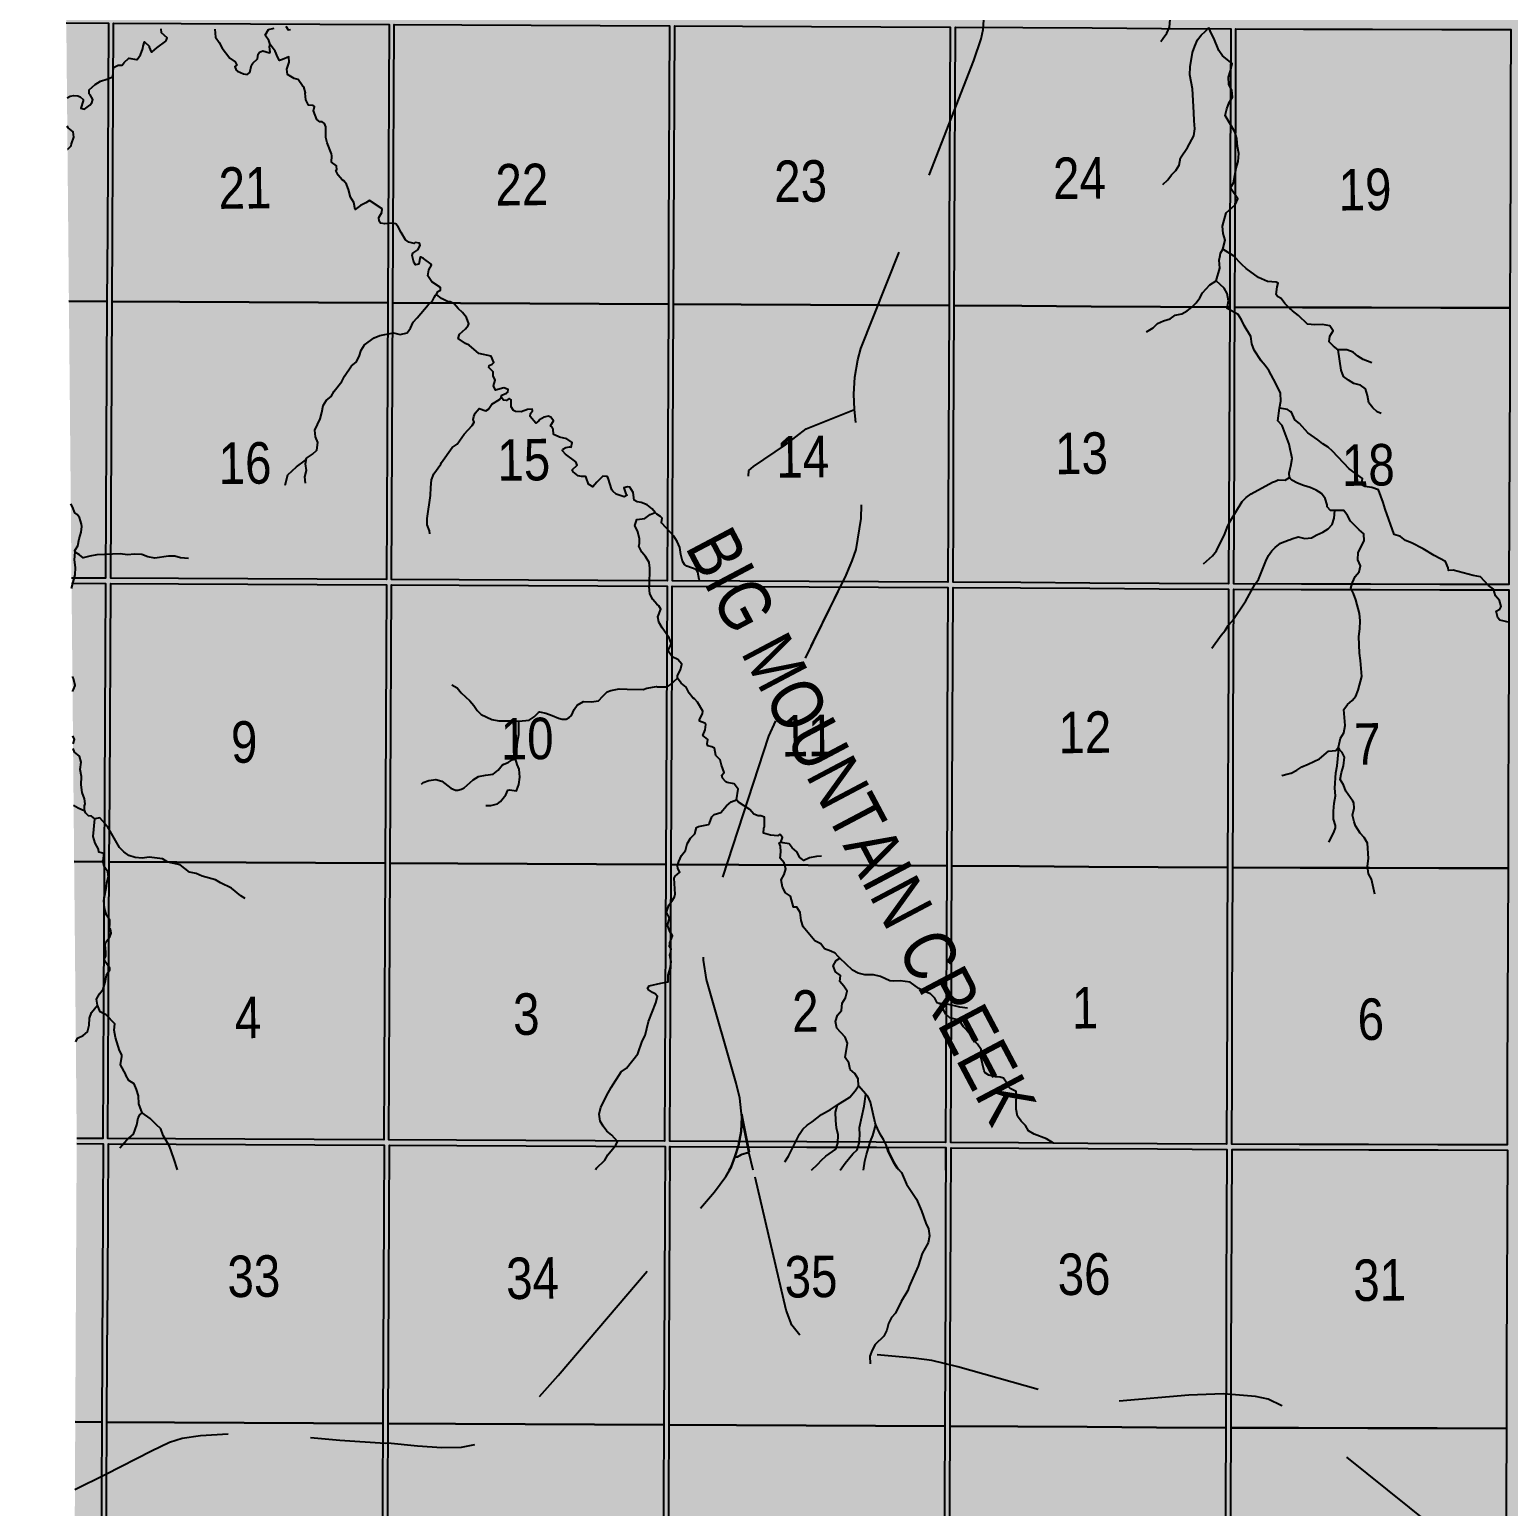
# Model space of a CAD drawing. Extents: x 405326 to 424052, y 6044755 to 6062236.
# Drawn here: x 416064.5 to 416348.8, y 6050407.2 to 6050691.1 of the extents above; entities that cross this region are included whole.
import ezdxf
from ezdxf.enums import TextEntityAlignment as Align

# ---------------------------------------------------------------- set-up
doc = ezdxf.new("R2010")
doc.units = 0
doc.header["$LTSCALE"] = 5
doc.linetypes.add('DASHED2', pattern=[9.525, 6.35, -3.175])
for name, color, linetype in [('Quarters', 8, 'Continuous'), ('RoadSeg', 57, 'DASHED2'), ('T-WATER', 160, 'Continuous'), ('T-WATER-T', 170, 'Continuous')]:
    doc.layers.add(name, color=color, linetype=linetype)
doc.layers.add('ROUTE-MAP-BACKGROUND-H', color=7, linetype='Continuous', true_color=0xf0ebff)
doc.styles.add('120', font='ARIALN.TTF', dxfattribs={"height": 13})
doc.styles.add('TXT', font='ARIALN.TTF', dxfattribs={"height": 0.2})

msp = doc.modelspace()

# ---------------------------------------------------------------- hatches: boundary and pattern name
at = {"layer": 'ROUTE-MAP-BACKGROUND-H'}
h = msp.add_hatch(color=256, dxfattribs=at)
h.dxf.hatch_style = 1
h.paths.add_polyline_path([(417500.313, 6050470.993), (417499.828, 6050583.719), (417489.556, 6051448.866), (416064.545, 6051448.577), (416073.609, 6050477.938), (416071.924, 6050150.968), (416104.424, 6050150.804), (416615.018, 6050150.686), (416614.752, 6050098.449), (417501.84, 6050099.469), (417600.187, 6050099.469), (417600.187, 6050157.259), (417501.84, 6050157.777)])

# ---------------------------------------------------------------- linework, layer by layer
at = {"layer": 'Quarters', "flags": 128}
for points in [[(416071.607, 6050692.374), (416079.702, 6050692.336), (416079.633, 6050678.957), (416079.565, 6050665.579), (416079.496, 6050652.201), (416079.427, 6050638.823), (416072.107, 6050638.857)], [(416072.107, 6050638.857), (416079.427, 6050638.823), (416079.358, 6050625.444), (416079.289, 6050612.066), (416079.22, 6050598.688), (416079.153, 6050585.644), (416072.603, 6050585.675)], [(416072.613, 6050584.671), (416079.148, 6050584.64), (416079.079, 6050571.262), (416079.011, 6050557.884), (416078.942, 6050544.506), (416078.873, 6050531.127), (416073.113, 6050531.154)], [(416073.113, 6050531.154), (416078.873, 6050531.127), (416078.804, 6050517.749), (416078.735, 6050504.371), (416078.667, 6050490.992), (416078.599, 6050477.949), (416073.609, 6050477.972)], [(416073.604, 6050476.969), (416078.694, 6050476.945), (416078.626, 6050463.57), (416078.557, 6050450.195), (416078.489, 6050436.82), (416078.421, 6050423.445), (416073.329, 6050423.469)], [(416187.6, 6050471.882), (416187.62, 6050476.432), (416200.62, 6050476.371), (416213.954, 6050476.308), (416227.289, 6050476.245), (416240.623, 6050476.183), (416240.605, 6050471.846)], [(416073.329, 6050423.469), (416078.421, 6050423.445), (416078.353, 6050410.07), (416078.285, 6050396.695), (416078.217, 6050383.32), (416078.15, 6050370.28), (416073.055, 6050370.304)]]:
    msp.add_lwpolyline(points, dxfattribs=at)
for points in [[(416133.383, 6050638.567), (416120.061, 6050638.63), (416106.739, 6050638.693), (416093.418, 6050638.756), (416080.43, 6050638.818), (416080.499, 6050652.196), (416080.568, 6050665.574), (416080.637, 6050678.953), (416080.706, 6050692.331), (416093.688, 6050692.269), (416107.005, 6050692.206), (416120.322, 6050692.143), (416133.638, 6050692.08), (416133.574, 6050678.702), (416133.511, 6050665.324), (416133.447, 6050651.946)], [(416187.334, 6050638.313), (416174.013, 6050638.376), (416160.693, 6050638.438), (416147.372, 6050638.501), (416134.386, 6050638.563), (416134.45, 6050651.941), (416134.514, 6050665.319), (416134.578, 6050678.697), (416134.642, 6050692.076), (416147.623, 6050692.014), (416160.939, 6050691.951), (416174.255, 6050691.888), (416187.571, 6050691.825), (416187.512, 6050678.447), (416187.452, 6050665.069), (416187.393, 6050651.691)], [(416241.285, 6050638.058), (416227.964, 6050638.121), (416214.644, 6050638.184), (416201.323, 6050638.247), (416188.337, 6050638.308), (416188.396, 6050651.686), (416188.456, 6050665.064), (416188.515, 6050678.442), (416188.574, 6050691.821), (416201.556, 6050691.759), (416214.872, 6050691.696), (416228.188, 6050691.633), (416241.504, 6050691.57), (416241.449, 6050678.192), (416241.394, 6050664.814), (416241.339, 6050651.436)], [(416295.234, 6050637.715), (416281.914, 6050637.799), (416268.594, 6050637.884), (416255.274, 6050637.969), (416242.288, 6050638.052), (416242.343, 6050651.43), (416242.398, 6050664.808), (416242.452, 6050678.186), (416242.507, 6050691.564), (416255.488, 6050691.481), (416268.803, 6050691.397), (416282.119, 6050691.312), (416295.434, 6050691.227), (416295.384, 6050677.849), (416295.334, 6050664.471), (416295.284, 6050651.093)], [(416349.106, 6050637.583), (416335.806, 6050637.615), (416322.505, 6050637.648), (416309.204, 6050637.68), (416296.237, 6050637.712), (416296.287, 6050651.09), (416296.337, 6050664.468), (416296.388, 6050677.846), (416296.438, 6050691.224), (416309.399, 6050691.193), (416322.695, 6050691.16), (416335.991, 6050691.127), (416349.287, 6050691.094), (416349.242, 6050677.717), (416349.197, 6050664.339), (416349.152, 6050650.961)], [(416133.383, 6050638.567), (416133.319, 6050625.189), (416133.255, 6050611.811), (416133.191, 6050598.433), (416133.129, 6050585.389), (416119.802, 6050585.452), (416106.476, 6050585.515), (416093.149, 6050585.578), (416080.157, 6050585.639), (416080.224, 6050598.683), (416080.293, 6050612.061), (416080.362, 6050625.44), (416080.43, 6050638.818), (416093.418, 6050638.756), (416106.739, 6050638.693), (416120.061, 6050638.63)], [(416187.334, 6050638.313), (416187.274, 6050624.934), (416187.215, 6050611.556), (416187.156, 6050598.178), (416187.098, 6050585.134), (416173.773, 6050585.197), (416160.448, 6050585.26), (416147.123, 6050585.323), (416134.132, 6050585.384), (416134.194, 6050598.428), (416134.258, 6050611.806), (416134.322, 6050625.184), (416134.386, 6050638.563), (416147.372, 6050638.501), (416160.693, 6050638.438), (416174.013, 6050638.376)], [(416241.285, 6050638.058), (416241.23, 6050624.68), (416241.175, 6050611.302), (416241.121, 6050597.924), (416241.067, 6050584.88), (416227.742, 6050584.943), (416214.417, 6050585.006), (416201.092, 6050585.068), (416188.102, 6050585.13), (416188.159, 6050598.173), (416188.219, 6050611.552), (416188.278, 6050624.93), (416188.337, 6050638.308), (416201.323, 6050638.247), (416214.644, 6050638.184), (416227.964, 6050638.121)], [(416295.234, 6050637.715), (416295.184, 6050624.336), (416295.134, 6050610.958), (416295.084, 6050597.58), (416295.035, 6050584.537), (416281.71, 6050584.621), (416268.386, 6050584.706), (416255.061, 6050584.791), (416242.071, 6050584.874), (416242.124, 6050597.917), (416242.179, 6050611.295), (416242.234, 6050624.673), (416242.288, 6050638.052), (416255.274, 6050637.969), (416268.594, 6050637.884), (416281.914, 6050637.799)], [(416349.106, 6050637.583), (416349.061, 6050624.205), (416349.016, 6050610.827), (416348.971, 6050597.449), (416348.927, 6050584.406), (416335.622, 6050584.438), (416322.315, 6050584.471), (416309.01, 6050584.503), (416296.038, 6050584.534), (416296.087, 6050597.578), (416296.137, 6050610.956), (416296.187, 6050624.334), (416296.237, 6050637.712), (416309.204, 6050637.68), (416322.505, 6050637.648), (416335.806, 6050637.615)], [(416132.868, 6050530.873), (416119.537, 6050530.935), (416106.205, 6050530.998), (416092.874, 6050531.061), (416079.876, 6050531.123), (416079.945, 6050544.501), (416080.014, 6050557.879), (416080.083, 6050571.257), (416080.152, 6050584.636), (416093.144, 6050584.574), (416106.471, 6050584.511), (416119.797, 6050584.448), (416133.124, 6050584.385), (416133.06, 6050571.007), (416132.996, 6050557.629), (416132.932, 6050544.251)], [(416186.856, 6050530.618), (416173.527, 6050530.681), (416160.197, 6050530.744), (416146.867, 6050530.807), (416133.872, 6050530.868), (416133.936, 6050544.246), (416134, 6050557.624), (416134.063, 6050571.003), (416134.127, 6050584.381), (416147.118, 6050584.32), (416160.443, 6050584.257), (416173.768, 6050584.194), (416187.094, 6050584.131), (416187.034, 6050570.753), (416186.975, 6050557.375), (416186.916, 6050543.996)], [(416240.845, 6050530.364), (416227.515, 6050530.427), (416214.185, 6050530.49), (416200.855, 6050530.552), (416187.86, 6050530.614), (416187.919, 6050543.992), (416187.978, 6050557.37), (416188.038, 6050570.748), (416188.097, 6050584.126), (416201.088, 6050584.065), (416214.413, 6050584.002), (416227.738, 6050583.939), (416241.063, 6050583.877), (416241.009, 6050570.498), (416240.954, 6050557.12), (416240.899, 6050543.742)], [(416294.831, 6050530.021), (416281.502, 6050530.106), (416268.172, 6050530.19), (416254.843, 6050530.275), (416241.848, 6050530.358), (416241.903, 6050543.736), (416241.957, 6050557.114), (416242.012, 6050570.492), (416242.067, 6050583.87), (416255.057, 6050583.788), (416268.382, 6050583.703), (416281.706, 6050583.618), (416295.031, 6050583.533), (416294.981, 6050570.155), (416294.931, 6050556.777), (416294.881, 6050543.399)], [(416348.744, 6050529.891), (416335.433, 6050529.923), (416322.122, 6050529.955), (416308.811, 6050529.987), (416295.835, 6050530.018), (416295.885, 6050543.396), (416295.935, 6050556.775), (416295.984, 6050570.153), (416296.034, 6050583.531), (416309.006, 6050583.499), (416322.312, 6050583.467), (416335.618, 6050583.435), (416348.924, 6050583.403), (416348.879, 6050570.025), (416348.834, 6050556.647), (416348.789, 6050543.269)], [(416132.868, 6050530.873), (416132.804, 6050517.494), (416132.741, 6050504.116), (416132.677, 6050490.738), (416132.614, 6050477.694), (416119.278, 6050477.757), (416105.941, 6050477.82), (416092.605, 6050477.883), (416079.603, 6050477.944), (416079.67, 6050490.988), (416079.739, 6050504.366), (416079.808, 6050517.744), (416079.876, 6050531.123), (416092.874, 6050531.061), (416106.205, 6050530.998), (416119.537, 6050530.935)], [(416186.856, 6050530.618), (416186.797, 6050517.24), (416186.738, 6050503.862), (416186.679, 6050490.484), (416186.621, 6050477.44), (416173.287, 6050477.503), (416159.952, 6050477.565), (416146.618, 6050477.628), (416133.618, 6050477.689), (416133.68, 6050490.733), (416133.744, 6050504.111), (416133.808, 6050517.49), (416133.872, 6050530.868), (416146.867, 6050530.807), (416160.197, 6050530.744), (416173.527, 6050530.681)], [(416240.845, 6050530.364), (416240.79, 6050516.986), (416240.735, 6050503.608), (416240.681, 6050490.23), (416240.627, 6050477.186), (416227.293, 6050477.249), (416213.958, 6050477.311), (416200.624, 6050477.374), (416187.624, 6050477.435), (416187.682, 6050490.479), (416187.741, 6050503.857), (416187.801, 6050517.235), (416187.86, 6050530.614), (416200.855, 6050530.552), (416214.185, 6050530.49), (416227.515, 6050530.427)], [(416294.831, 6050530.021), (416294.781, 6050516.643), (416294.731, 6050503.264), (416294.682, 6050489.886), (416294.633, 6050476.843), (416281.299, 6050476.927), (416267.965, 6050477.012), (416254.63, 6050477.097), (416241.631, 6050477.18), (416241.684, 6050490.223), (416241.739, 6050503.601), (416241.793, 6050516.98), (416241.848, 6050530.358), (416254.843, 6050530.275), (416268.172, 6050530.19), (416281.502, 6050530.106)], [(416348.744, 6050529.891), (416348.698, 6050516.513), (416348.653, 6050503.135), (416348.608, 6050489.758), (416348.564, 6050476.714), (416335.249, 6050476.746), (416321.933, 6050476.778), (416308.618, 6050476.809), (416295.636, 6050476.84), (416295.685, 6050489.884), (416295.735, 6050503.262), (416295.785, 6050516.64), (416295.835, 6050530.018), (416308.811, 6050529.987), (416322.122, 6050529.955), (416335.433, 6050529.923)], [(416132.508, 6050436.563), (416132.444, 6050423.187), (416119.106, 6050423.251), (416105.767, 6050423.315), (416092.428, 6050423.378), (416079.424, 6050423.44), (416079.492, 6050436.815), (416079.561, 6050450.19), (416079.629, 6050463.565), (416079.697, 6050476.94), (416092.697, 6050476.879), (416106.031, 6050476.816), (416119.365, 6050476.753), (416132.699, 6050476.69), (416132.636, 6050463.315), (416132.572, 6050449.939)], [(416186.519, 6050436.307), (416186.46, 6050422.93), (416173.123, 6050422.994), (416159.787, 6050423.057), (416146.45, 6050423.121), (416133.447, 6050423.182), (416133.511, 6050436.558), (416133.575, 6050449.934), (416133.639, 6050463.31), (416133.703, 6050476.686), (416146.7, 6050476.624), (416160.032, 6050476.562), (416173.364, 6050476.499), (416186.696, 6050476.436), (416186.637, 6050463.06), (416186.578, 6050449.683)], [(416240.53, 6050436.05), (416240.476, 6050422.673), (416227.139, 6050422.736), (416213.803, 6050422.8), (416200.466, 6050422.863), (416187.464, 6050422.925), (416187.522, 6050436.302), (416187.581, 6050449.679), (416187.64, 6050463.055), (416187.699, 6050476.432), (416200.697, 6050476.371), (416214.029, 6050476.308), (416227.361, 6050476.245), (416240.693, 6050476.182), (416240.639, 6050462.805), (416240.584, 6050449.428)], [(416294.54, 6050435.716), (416294.491, 6050422.341), (416281.154, 6050422.423), (416267.818, 6050422.505), (416254.482, 6050422.587), (416241.479, 6050422.667), (416241.534, 6050436.044), (416241.588, 6050449.421), (416241.642, 6050462.799), (416241.696, 6050476.176), (416254.694, 6050476.093), (416268.025, 6050476.009), (416281.357, 6050475.924), (416294.689, 6050475.839), (416294.639, 6050462.465), (416294.59, 6050449.09)], [(416348.475, 6050435.585), (416348.43, 6050422.21), (416335.112, 6050422.243), (416321.795, 6050422.275), (416308.477, 6050422.307), (416295.494, 6050422.339), (416295.543, 6050435.713), (416295.593, 6050449.088), (416295.643, 6050462.462), (416295.692, 6050475.837), (416308.671, 6050475.806), (416321.984, 6050475.774), (416335.298, 6050475.742), (416348.611, 6050475.711), (416348.566, 6050462.336), (416348.52, 6050448.961)], [(416132.253, 6050383.06), (416132.191, 6050370.018), (416118.848, 6050370.083), (416105.505, 6050370.147), (416092.162, 6050370.212), (416079.154, 6050370.275), (416079.22, 6050383.315), (416079.288, 6050396.69), (416079.356, 6050410.065), (416079.424, 6050423.44), (416092.428, 6050423.378), (416105.767, 6050423.315), (416119.106, 6050423.251), (416132.444, 6050423.187), (416132.38, 6050409.811), (416132.317, 6050396.436)], [(416186.284, 6050382.8), (416186.226, 6050369.758), (416172.885, 6050369.822), (416159.543, 6050369.886), (416146.202, 6050369.951), (416133.194, 6050370.014), (416133.256, 6050383.055), (416133.32, 6050396.431), (416133.384, 6050409.807), (416133.447, 6050423.182), (416146.45, 6050423.121), (416159.787, 6050423.057), (416173.123, 6050422.994), (416186.46, 6050422.93), (416186.401, 6050409.553), (416186.343, 6050396.177)], [(416240.314, 6050382.54), (416240.262, 6050369.497), (416226.92, 6050369.561), (416213.578, 6050369.626), (416200.237, 6050369.69), (416187.23, 6050369.753), (416187.287, 6050382.795), (416187.346, 6050396.172), (416187.405, 6050409.549), (416187.464, 6050422.925), (416200.466, 6050422.863), (416213.803, 6050422.8), (416227.139, 6050422.736), (416240.476, 6050422.673), (416240.422, 6050409.295), (416240.368, 6050395.918)], [(416294.343, 6050382.217), (416294.295, 6050369.176), (416280.954, 6050369.255), (416267.612, 6050369.335), (416254.272, 6050369.414), (416241.265, 6050369.491), (416241.317, 6050382.534), (416241.371, 6050395.911), (416241.425, 6050409.289), (416241.479, 6050422.667), (416254.482, 6050422.587), (416267.818, 6050422.505), (416281.154, 6050422.423), (416294.491, 6050422.341), (416294.441, 6050408.966), (416294.392, 6050395.592)], [(416348.295, 6050382.084), (416348.251, 6050369.044), (416334.929, 6050369.077), (416321.607, 6050369.109), (416308.285, 6050369.142), (416295.298, 6050369.174), (416295.346, 6050382.214), (416295.395, 6050395.589), (416295.445, 6050408.964), (416295.494, 6050422.339), (416308.477, 6050422.307), (416321.795, 6050422.275), (416335.112, 6050422.243), (416348.43, 6050422.21), (416348.385, 6050408.835), (416348.34, 6050395.46)]]:
    msp.add_lwpolyline(points, close=True, dxfattribs=at)
at = {"layer": 'RoadSeg'}
for p, q in [((416202.829, 6050475.29), (416201.487, 6050482.015)), ((416202.906, 6050475.29), (416201.564, 6050482.014))]:
    msp.add_line(p, q, dxfattribs=at)
at = {"layer": 'RoadSeg', "flags": 128}
for points in [[(416223.14, 6050618.096), (416223.012, 6050620.988), (416223.208, 6050624.286), (416223.77, 6050627.592), (416224.321, 6050629.8), (416232.06, 6050649.196), (416246.033, 6050685.129), (416247.475, 6050689.286), (416247.836, 6050691.09), (416248.068, 6050694.223), (416247.982, 6050696.683), (416238.197, 6050749.877), (416236.237, 6050760.682)], [(416202.719, 6050605.25), (416202.829, 6050606.317), (416203.678, 6050607.1), (416209.877, 6050611.292), (416213.804, 6050614.337), (416223.14, 6050618.096)], [(416213.688, 6050570.265), (416221.49, 6050586.252), (416222.697, 6050588.973), (416223.449, 6050591.152), (416224.387, 6050597.094), (416224.559, 6050601.49), (416223.14, 6050618.096)], [(416201.487, 6050482.015), (416201.076, 6050485.7), (416200.349, 6050488.579), (416194.667, 6050508.521), (416194.089, 6050512.235), (416194.106, 6050514.531), (416194.509, 6050517.468), (416195.654, 6050521.518), (416206.68, 6050555.259), (416209.217, 6050561.103), (416221.49, 6050586.252), (416222.442, 6050588.399)], [(416200.086, 6050474.4), (416200.805, 6050476.577), (416201.345, 6050479.351), (416201.487, 6050482.015)], [(416200.163, 6050474.4), (416200.882, 6050476.577), (416201.422, 6050479.35), (416201.564, 6050482.014)], [(416201.564, 6050482.014), (416201.5, 6050482.588)], [(416073.262, 6050410.5), (416079.21, 6050413.437), (416087.963, 6050417.916), (416091.454, 6050419.554), (416093.866, 6050420.337), (416097.382, 6050420.844), (416105.655, 6050421.32), (416110.381, 6050421.188), (416124.179, 6050419.985), (416132.875, 6050419.372), (416133.439, 6050419.451), (416139.106, 6050418.873), (416143.771, 6050418.54), (416147.561, 6050418.621), (416150.543, 6050419.183), (416155.33, 6050420.916), (416158.01, 6050423.168), (416166.164, 6050432.358), (416196.181, 6050467.695), (416198.413, 6050470.669), (416199.472, 6050472.522), (416200.163, 6050474.4)], [(416199.024, 6050471.874), (416199.394, 6050472.521), (416200.086, 6050474.4)], [(416200.086, 6050474.4), (416200.518, 6050474.409), (416201.439, 6050474.927), (416202.829, 6050475.29)], [(416200.163, 6050474.4), (416200.596, 6050474.409), (416201.516, 6050474.927), (416202.906, 6050475.29)], [(416203.625, 6050471.871), (416202.829, 6050475.29)], [(416342.535, 6050396.798), (416307.809, 6050424.7), (416305.275, 6050426.542), (416302.619, 6050427.816), (416300.212, 6050428.363), (416294.047, 6050428.864), (416287.4, 6050428.589), (416272.192, 6050427.3), (416268.3, 6050427.251), (416264.023, 6050428.157), (416243.006, 6050434.03), (416237.957, 6050435.286), (416234.554, 6050435.745), (416218.389, 6050437.164), (416217.554, 6050437.312), (416214.204, 6050438.438), (416213.084, 6050439.479), (416211.099, 6050442.065), (416209.973, 6050444.935), (416202.906, 6050475.29)]]:
    msp.add_lwpolyline(points, dxfattribs=at)
at = {"layer": 'T-WATER'}
for p, q in [((416306.952, 6050604.771), (416306.747, 6050605.002)), ((416225.281, 6050486.47), (416223.854, 6050488.074))]:
    msp.add_line(p, q, dxfattribs=at)
at = {"layer": 'T-WATER', "flags": 128}
for points in [[(416282.03, 6050688.771), (416282.421, 6050689.424), (416283.165, 6050690.372), (416283.653, 6050691.547), (416283.775, 6050693.032), (416284.283, 6050694.058), (416284.402, 6050694.132), (416285.585, 6050696.028), (416286.837, 6050696.52), (416287.881, 6050697.092), (416290.168, 6050699.821), (416290.427, 6050700.909)], [(416113.812, 6050691.733), (416114.238, 6050691.018), (416114.67, 6050691.135)], [(416071.742, 6050677.949), (416072.337, 6050678.29), (416073.046, 6050678.428), (416073.815, 6050678.333), (416074.239, 6050678.176), (416074.856, 6050677.631), (416074.858, 6050677.39), (416074.42, 6050676.014), (416075.112, 6050675.79), (416076.119, 6050676.541), (416076.483, 6050677.014), (416076.706, 6050677.675), (416076.207, 6050678.554), (416075.993, 6050678.713), (416075.975, 6050679.52), (416077.159, 6050680.51), (416078.182, 6050681.155), (416079.368, 6050681.551), (416080.558, 6050681.987), (416080.666, 6050683.832), (416081.591, 6050684.232), (416082.358, 6050684.273), (416082.725, 6050684.781), (416083.644, 6050685.596), (416085.067, 6050685.325), (416085.221, 6050685.355), (416085.879, 6050686.231), (416086.325, 6050687.478), (416086.35, 6050687.907), (416086.626, 6050688.712), (416087.523, 6050687.916), (416087.531, 6050687.698), (416087.947, 6050686.796), (416088.081, 6050686.785), (416088.979, 6050687.572), (416090.729, 6050688.848), (416090.886, 6050689.089), (416090.975, 6050689.506), (416089.913, 6050690.459), (416089.839, 6050691.257)], [(416100.17, 6050691.178), (416100.27, 6050689.62), (416100.971, 6050688.579), (416101.564, 6050687.491), (416103.06, 6050685.619), (416104.057, 6050684.896), (416104.381, 6050684.233), (416103.972, 6050683.966), (416104.282, 6050683.316), (416104.54, 6050683.11), (416105.686, 6050682.599), (416106.358, 6050682.485), (416106.892, 6050682.825), (416107.212, 6050684.228), (416107.435, 6050684.652), (416108.345, 6050685.488), (416108.475, 6050686.391), (416108.74, 6050686.729), (416109.411, 6050687.037), (416110.656, 6050686.639), (416110.769, 6050686.796), (416110.651, 6050687.798), (416110.784, 6050688.193)], [(416110.784, 6050688.193), (416110.507, 6050689.023), (416109.851, 6050690.047), (416110.476, 6050691.08), (416111.576, 6050691.346)], [(416282.412, 6050661.334), (416283.32, 6050662.222), (416284.043, 6050663.164), (416284.876, 6050664.007), (416285.535, 6050665.021), (416285.803, 6050666.413), (416287.126, 6050668.444), (416288.314, 6050670.637), (416288.544, 6050672.025), (416288.406, 6050673.552), (416288.372, 6050675.145), (416288.083, 6050679.689), (416287.589, 6050682.406), (416287.669, 6050683.962), (416288.088, 6050686.678), (416288.506, 6050687.876), (416289.034, 6050689.116), (416289.77, 6050690.003), (416290.602, 6050690.788), (416291.201, 6050691.508)], [(416293.931, 6050648.867), (416294.349, 6050650.586), (416293.958, 6050651.867), (416293.865, 6050653.288), (416294.585, 6050655.875), (416296.3, 6050657.436), (416296.779, 6050658.588), (416295.435, 6050660.531), (416295.413, 6050660.665), (416295.997, 6050661.626), (416296.515, 6050664.44), (416296.863, 6050665.742), (416297.004, 6050667.266), (416296.737, 6050668.606), (416296.629, 6050670.178), (416296.2, 6050671.419), (416294.339, 6050674.557), (416294.679, 6050675.885), (416295.165, 6050677.059), (416295.801, 6050678.07), (416295.672, 6050679.431), (416295.079, 6050680.507), (416295.026, 6050681.932), (416295.421, 6050683.186), (416295.687, 6050684.543), (416293.828, 6050686.026), (416293.171, 6050687.06), (416292.207, 6050689.432), (416291.612, 6050690.502), (416291.201, 6050691.508)], [(416142.793, 6050640.176), (416143.05, 6050640.768), (416143.562, 6050640.979), (416143.567, 6050641.512), (416141.854, 6050642.59), (416141.084, 6050643.761), (416141.315, 6050644.918), (416141.835, 6050645.795), (416141.749, 6050646.005), (416140.299, 6050647.12), (416139.723, 6050647.374), (416139.596, 6050647.361), (416139.343, 6050646.006), (416138.726, 6050645.886), (416138.385, 6050646.359), (416138.089, 6050647.691), (416138.248, 6050648.115), (416139.179, 6050648.738), (416139.596, 6050649.589), (416139.511, 6050650.011), (416138.635, 6050650.144), (416138.476, 6050649.981), (416137.445, 6050650.204), (416136.814, 6050650.67), (416135.958, 6050652.098), (416135.405, 6050653.187), (416134.972, 6050653.77), (416134.398, 6050653.883), (416132.857, 6050653.73), (416131.994, 6050653.873), (416131.72, 6050654.289), (416131.703, 6050654.963), (416132.258, 6050655.958), (416132.328, 6050656.633), (416129.909, 6050658.264), (416129.171, 6050657.766), (416128.166, 6050657.288), (416127.153, 6050656.497), (416126.877, 6050657.823), (416126.244, 6050658.898), (416125.915, 6050660.071), (416125.946, 6050660.18), (416125.481, 6050661.351), (416124.951, 6050662.044), (416124.612, 6050662.186), (416123.854, 6050663.117), (416123.386, 6050663.986), (416123.582, 6050664.105), (416123.564, 6050664.92), (416122.567, 6050665.631), (416122.621, 6050666.848), (416122.56, 6050667.179), (416121.743, 6050669.351), (416121.479, 6050670.371), (416121.484, 6050672.38), (416121.222, 6050673.009), (416120.761, 6050673.369), (416120.343, 6050673.356), (416119.77, 6050673.836), (416119.146, 6050675.49), (416119.29, 6050676.33), (416119.072, 6050676.475), (416118.183, 6050676.546), (416117.619, 6050677.575), (416117.546, 6050678.853), (416117.603, 6050678.95), (416117.286, 6050680.116), (416116.983, 6050680.269), (416116.15, 6050681.47), (416115.399, 6050681.695), (416114.134, 6050682.473), (416114.016, 6050683.487), (416114.425, 6050684.828), (416114.387, 6050685.871), (416113.154, 6050685.313), (416112.593, 6050685.171), (416112.249, 6050685.748), (416111.724, 6050686.94), (416110.784, 6050688.193)], [(416071.834, 6050668.109), (416071.912, 6050668.103), (416072.551, 6050668.762), (416072.611, 6050669.154), (416073.084, 6050670.404), (416072.915, 6050671.458), (416071.961, 6050672.228), (416071.793, 6050672.508)], [(416292.637, 6050642.773), (416293.354, 6050645.254), (416293.208, 6050646.743), (416293.402, 6050647.653), (416293.498, 6050648.103), (416293.85, 6050648.725), (416293.931, 6050648.867)], [(416307.069, 6050637.266), (416306.798, 6050637.484), (416306.664, 6050637.591), (416305.863, 6050638.46), (416305.148, 6050639.396), (416304.447, 6050639.766), (416304.204, 6050640.153), (416304.349, 6050641.645), (416304.555, 6050642.334), (416304.156, 6050642.564), (416302.531, 6050642.681), (416300.757, 6050643.426), (416298.387, 6050645.182), (416297.551, 6050645.963), (416295.977, 6050647.602), (416293.931, 6050648.867)], [(416279.215, 6050633.006), (416280.527, 6050633.785), (416281.377, 6050634.574), (416282.508, 6050635.088), (416283.781, 6050635.472), (416284.734, 6050636.191), (416286.03, 6050636.428), (416287.053, 6050637.024), (416287.973, 6050637.734), (416288.808, 6050638.55), (416289.473, 6050639.505), (416290.012, 6050640.514), (416291.437, 6050642.057), (416292.637, 6050642.773)], [(416304.798, 6050618.335), (416305.094, 6050619.677), (416305.008, 6050621.226), (416304.085, 6050623.071), (416302.781, 6050625.552), (416302.086, 6050626.539), (416301.293, 6050627.44), (416299.956, 6050629.495), (416299.499, 6050630.665), (416299.283, 6050632.096), (416298.049, 6050634.187), (416297.536, 6050635.295), (416296.869, 6050636.297), (416294.757, 6050637.506), (416294.982, 6050638.969), (416294.775, 6050640.39), (416294.167, 6050641.417), (416292.637, 6050642.773)], [(416117.778, 6050608.691), (416118.909, 6050609.505), (416119.777, 6050610.26), (416119.93, 6050611.724), (416119.493, 6050612.785), (416119.369, 6050614.07), (416120.422, 6050616.266), (416120.746, 6050617.514), (416120.979, 6050618.842), (416121.624, 6050619.866), (416122.524, 6050620.577), (416123.116, 6050621.575), (416124.554, 6050623.421), (416125.09, 6050624.494), (416126.4, 6050626.459), (416127.319, 6050627.189), (416127.897, 6050628.25), (416128.275, 6050629.448), (416128.913, 6050630.496), (416130.784, 6050631.814), (416131.876, 6050632.275), (416134.474, 6050632.822), (416135.8, 6050632.506), (416137.098, 6050632.772), (416137.778, 6050633.722), (416138.269, 6050634.851), (416139.082, 6050635.668), (416141.184, 6050638.188), (416142.011, 6050638.963), (416142.389, 6050639.69), (416142.563, 6050640.025), (416142.685, 6050640.105), (416142.793, 6050640.176)], [(416155.216, 6050620.457), (416155.319, 6050620.852), (416156.201, 6050621.233), (416156.452, 6050621.429), (416156.571, 6050621.903), (416155.722, 6050622.231), (416154.08, 6050621.756), (416153.745, 6050622.636), (416154.022, 6050623.675), (416153.643, 6050624.529), (416153.636, 6050625.274), (416152.813, 6050626.167), (416152.872, 6050626.515), (416153.474, 6050626.771), (416153.782, 6050627.111), (416153.297, 6050628.309), (416150.933, 6050628.798), (416149.071, 6050630.411), (416148.366, 6050630.752), (416146.915, 6050631.712), (416147.171, 6050632.548), (416148.323, 6050633.552), (416148.86, 6050634.22), (416148.993, 6050634.548), (416148.533, 6050635.774), (416147.781, 6050636.692), (416146.937, 6050637.498), (416146.131, 6050638.392), (416145.364, 6050638.75), (416144.857, 6050638.833), (416143.728, 6050639.421), (416142.793, 6050640.176)], [(416316.096, 6050629.539), (416315.205, 6050630.235), (416314.343, 6050631.078), (416314.489, 6050632.188), (416315.155, 6050633.175), (416314.481, 6050634.152), (416313.087, 6050634.39), (416311.58, 6050634.34), (416310.184, 6050634.475), (416308.493, 6050636.122), (416307.34, 6050637.049), (416307.069, 6050637.266)], [(416324.348, 6050617.278), (416323.61, 6050617.607), (416322.73, 6050618.396), (416321.988, 6050619.326), (416321.742, 6050620.737), (416321.361, 6050622.023), (416320.374, 6050622.724), (416319.071, 6050623.081), (416318.053, 6050623.682), (416317.125, 6050624.43), (416316.692, 6050625.622), (416316.096, 6050629.539)], [(416322.556, 6050627.04), (416320.898, 6050627.661), (416319.896, 6050628.308), (416318.983, 6050629.065), (416317.76, 6050629.514), (416316.096, 6050629.539)], [(416141.499, 6050594.167), (416141.392, 6050594.733), (416140.967, 6050595.898), (416140.98, 6050597.097), (416141.641, 6050601.512), (416141.684, 6050603.054), (416141.824, 6050604.548), (416142.263, 6050605.703), (416143.581, 6050607.568), (416143.711, 6050607.865), (416145.759, 6050610.755), (416146.74, 6050611.419), (416148.095, 6050613.32), (416149.616, 6050615.01), (416149.981, 6050615.644), (416149.843, 6050616.156), (416149.917, 6050616.748), (416150.215, 6050617.371), (416150.971, 6050618.237), (416152.25, 6050617.839), (416152.772, 6050618.126), (416153.43, 6050619.107), (416154.861, 6050619.986), (416155.216, 6050620.457)], [(416184.824, 6050598.293), (416184.215, 6050599.004), (416183.288, 6050599.754), (416182.082, 6050600.193), (416181.358, 6050600.344), (416180.784, 6050600.614), (416180.554, 6050602.095), (416179.946, 6050603.129), (416179.494, 6050603.171), (416178.77, 6050602.989), (416179.154, 6050601.848), (416179.417, 6050601.598), (416178.863, 6050601.298), (416177.333, 6050601.783), (416176.667, 6050602.34), (416176.48, 6050602.652), (416175.775, 6050604.89), (416175.567, 6050605.158), (416174.736, 6050605.22), (416173.575, 6050604.12), (416172.799, 6050603.194), (416171.983, 6050603.733), (416171.561, 6050604.97), (416171.385, 6050605.182), (416170.618, 6050605.164), (416169.995, 6050605.286), (416169.034, 6050606.085), (416168.824, 6050606.5), (416169.788, 6050607.395), (416169.564, 6050607.992), (416167.591, 6050609.463), (416166.998, 6050610.133), (416167.081, 6050610.466), (416167.65, 6050610.787), (416168.346, 6050610.885), (416168.678, 6050610.824), (416168.838, 6050611.726), (416167.832, 6050612.436), (416166.436, 6050612.77), (416165.439, 6050613.177), (416165.241, 6050613.348), (416165.224, 6050614.254), (416165.02, 6050614.673), (416164.711, 6050614.943), (416165.256, 6050615.891), (416164.746, 6050616.563), (416164.209, 6050616.76), (416163.434, 6050616.589), (416162.592, 6050616.094), (416162.434, 6050615.875), (416161.889, 6050615.426), (416160.793, 6050616.725), (416160.827, 6050617.284), (416161.232, 6050617.797), (416161.153, 6050618.137), (416160.242, 6050618.084), (416159.034, 6050617.592), (416157.984, 6050617.661), (416157.566, 6050617.843), (416157.13, 6050618.587), (416157.145, 6050619.908), (416156.727, 6050620.169), (416156.21, 6050619.805), (416155.654, 6050619.878), (416155.216, 6050620.457)], [(416306.97, 6050609.86), (416306.916, 6050610.125), (416306.662, 6050611.384), (416305.307, 6050614.987), (416304.506, 6050615.86), (416304.798, 6050618.335)], [(416306.998, 6050617.609), (416306.728, 6050617.813), (416306.36, 6050618.091), (416304.798, 6050618.335)], [(416349.118, 6050577.116), (416347.153, 6050577.594), (416346.753, 6050578.028), (416346.434, 6050579.298), (416347.138, 6050579.709), (416347.425, 6050580.23), (416347.087, 6050581.346), (416346.36, 6050582.28), (416345.935, 6050583.507), (416344.984, 6050584.211), (416343.424, 6050585.915), (416342.032, 6050586.155), (416338.223, 6050587.164), (416337.322, 6050587.148), (416337.224, 6050587.66), (416336.712, 6050588.851), (416334.528, 6050589.973), (416332.426, 6050591.303), (416330.201, 6050592.406), (416329.021, 6050592.89), (416328.097, 6050593.632), (416326.855, 6050594.027), (416325.131, 6050598.9), (416324.772, 6050600.207), (416323.87, 6050602.656), (416322.566, 6050603.045), (416321.223, 6050603.279), (416320.589, 6050603.608), (416320.759, 6050604.784), (416318.211, 6050606.661), (416314.998, 6050610.079), (416314.139, 6050610.849), (416313.118, 6050611.485), (416312.212, 6050612.229), (416310.268, 6050613.582), (416308.68, 6050615.368), (416307.79, 6050616.106), (416307.091, 6050617.539), (416306.998, 6050617.609)], [(416306.959, 6050606.93), (416307.019, 6050607.168), (416307.218, 6050608.631), (416307.024, 6050609.595), (416306.97, 6050609.86)], [(416113.681, 6050603.496), (416114.188, 6050605.534), (416115.882, 6050607.02), (416117.581, 6050608.354), (416117.778, 6050608.691)], [(416117.596, 6050603.906), (416117.457, 6050605.113), (416117.809, 6050606.321), (416117.602, 6050607.619), (416117.778, 6050608.691)], [(416306.747, 6050605.002), (416306.686, 6050605.832), (416306.893, 6050606.662), (416306.959, 6050606.93)], [(416290.175, 6050588.387), (416291.929, 6050589.969), (416292.686, 6050590.89), (416294.314, 6050594.17), (416294.722, 6050595.379), (416295.256, 6050596.486), (416297.639, 6050600.373), (416298.41, 6050601.175), (416299.363, 6050601.828), (416303.495, 6050604.077), (416304.016, 6050604.279), (416304.563, 6050604.572), (416305.898, 6050604.487), (416306.747, 6050605.002)], [(416315.42, 6050598.649), (416314.598, 6050598.658), (416313.968, 6050599.332), (416313.966, 6050599.741), (416313.577, 6050600.974), (416312.865, 6050601.906), (416311.863, 6050602.581), (416310.722, 6050603.094), (416309.423, 6050603.436), (416308.263, 6050603.914), (416307.195, 6050604.495), (416307.182, 6050604.51), (416306.952, 6050604.771)], [(416073.3, 6050590.625), (416073.262, 6050590.957), (416073.833, 6050591.843), (416074.048, 6050593.183), (416074.478, 6050594.485), (416074.6, 6050595.555), (416074.554, 6050596.053), (416074.169, 6050597.319), (416073.705, 6050597.852), (416073.275, 6050598.172), (416072.77, 6050599.371), (416072.47, 6050599.92)], [(416189.094, 6050566.45), (416189.093, 6050566.95), (416189.685, 6050568.012), (416189.897, 6050569.092), (416189.176, 6050569.999), (416188.038, 6050570.533), (416187.381, 6050571.538), (416187.376, 6050571.869), (416187.831, 6050572.804), (416187.868, 6050573.143), (416187.513, 6050574.146), (416186.116, 6050576.1), (416185.513, 6050577.173), (416185.291, 6050578.237), (416185.912, 6050579.701), (416185.528, 6050580.348), (416185.132, 6050580.653), (416184.352, 6050581.535), (416183.769, 6050582.615), (416183.619, 6050584.036), (416183.686, 6050584.227), (416183.746, 6050587.575), (416183.629, 6050588.688), (416182.962, 6050589.8), (416182.211, 6050590.661), (416181.68, 6050591.788), (416181.82, 6050592.326), (416181.808, 6050593.216), (416181.443, 6050594.527), (416180.906, 6050595.743), (416181.266, 6050596.902), (416182.785, 6050597.085), (416183.866, 6050597.863), (416184.824, 6050598.293)], [(416193.337, 6050585.245), (416193.238, 6050585.389), (416193.031, 6050586.798), (416192.684, 6050587.323), (416190.901, 6050587.96), (416190.45, 6050588.256), (416190.063, 6050588.882), (416189.758, 6050590.189), (416189.542, 6050591.567), (416189.034, 6050592.711), (416188.413, 6050593.722), (416186.102, 6050596.227), (416186.037, 6050596.35), (416186.133, 6050597.165), (416185.845, 6050597.508), (416185.114, 6050597.967), (416184.824, 6050598.293)], [(416306.91, 6050593.105), (416307.174, 6050593.207), (416307.199, 6050593.217), (416308.406, 6050593.583), (416309.677, 6050593.296), (416310.97, 6050593.372), (416311.976, 6050593.986), (416313.139, 6050594.485), (416314.156, 6050595.127), (416314.908, 6050595.97), (416315.313, 6050597.159), (416315.42, 6050598.649)], [(416316.157, 6050553.157), (416316.556, 6050554.864), (416317.188, 6050555.9), (416317.426, 6050557.341), (416317.182, 6050560.373), (416317.881, 6050561.339), (416318.763, 6050562.13), (416319.496, 6050562.956), (416319.954, 6050564.141), (416320.634, 6050566.773), (416320.404, 6050569.833), (416320.163, 6050571.225), (416320.074, 6050574.431), (416320.259, 6050575.922), (416320.29, 6050577.464), (416320.218, 6050578.869), (416319.465, 6050581.464), (416319.051, 6050582.67), (416318.496, 6050583.727), (416318.833, 6050584.829), (416319.381, 6050585.966), (416320.144, 6050586.87), (416320.358, 6050588.021), (416319.839, 6050589.159), (416319.965, 6050590.6), (416321.068, 6050592.796), (416321.035, 6050594.18), (416320.118, 6050594.933), (416318.47, 6050596.628), (416317.86, 6050597.692), (416317.159, 6050598.629), (416315.809, 6050598.644), (416315.574, 6050598.647), (416315.42, 6050598.649)], [(416291.818, 6050572.167), (416293.609, 6050574.715), (416294.368, 6050575.579), (416294.972, 6050576.521), (416295.697, 6050577.411), (416298.353, 6050581.303), (416300.098, 6050584.439), (416300.764, 6050585.359), (416302.164, 6050588.891), (416302.7, 6050589.98), (416303.355, 6050590.916), (416303.969, 6050591.522), (416304.991, 6050592.365), (416306.646, 6050593.003), (416306.91, 6050593.105)], [(416072.622, 6050583.648), (416072.626, 6050583.655), (416073.296, 6050586.306), (416073.385, 6050587.716), (416073.208, 6050589.173), (416073.3, 6050590.625)], [(416095.078, 6050589.442), (416093.543, 6050589.581), (416092.497, 6050589.864), (416091.273, 6050589.851), (416088.628, 6050589.495), (416087.282, 6050589.749), (416086.095, 6050590.187), (416084.695, 6050590.227), (416083.366, 6050590.159), (416081.973, 6050590.316), (416077.454, 6050590.149), (416076.098, 6050589.898), (416074.872, 6050589.545), (416074.121, 6050590.125), (416073.3, 6050590.625)], [(416072.967, 6050564.243), (416073.295, 6050565.008), (416073.001, 6050566.334), (416072.78, 6050566.722)], [(416072.804, 6050564.24), (416072.967, 6050564.243)], [(416072.807, 6050563.872), (416072.967, 6050564.243)], [(416145.731, 6050565.144), (416146.768, 6050564.553), (416147.505, 6050563.628), (416149.182, 6050562.039), (416149.926, 6050561.156), (416150.573, 6050560.199), (416151.339, 6050559.437), (416153.391, 6050558.488), (416154.767, 6050558.199), (416157.835, 6050558.225), (416158.601, 6050558.128)], [(416158.601, 6050558.128), (416160.591, 6050558.349), (416161.56, 6050559.017), (416162.383, 6050559.855), (416162.573, 6050559.926), (416163.796, 6050559.728), (416165.03, 6050559.262), (416166.22, 6050558.721), (416166.952, 6050558.564), (416167.697, 6050558.557), (416168.264, 6050558.888), (416168.693, 6050559.264), (416169.239, 6050560.405), (416169.799, 6050561.229), (416171.014, 6050561.918), (416172.58, 6050561.858), (416173.914, 6050562.062), (416174.711, 6050562.972), (416175.595, 6050563.774), (416176.249, 6050564.069), (416177.89, 6050564.381), (416179.401, 6050564.286), (416182.516, 6050564.261), (416183.213, 6050564.522), (416185.067, 6050564.803), (416185.218, 6050564.743), (416187.122, 6050564.773), (416187.684, 6050565.146), (416189.094, 6050566.45)], [(416200.439, 6050543.014), (416200.754, 6050545.075), (416200.012, 6050546.098), (416198.65, 6050546.384), (416198.386, 6050546.525), (416197.774, 6050547.215), (416197.619, 6050547.797), (416198.043, 6050548.284), (416197.556, 6050549.701), (416197.309, 6050550.711), (416196.437, 6050551.576), (416196.187, 6050552.944), (416195.681, 6050553.245), (416194.94, 6050553.394), (416194.784, 6050553.781), (416194.93, 6050554.646), (416193.968, 6050555.414), (416194.424, 6050556.491), (416194.528, 6050557.522), (416194.35, 6050557.782), (416193.332, 6050558.185), (416193.319, 6050558.459), (416193.896, 6050559.548), (416193.933, 6050560.11), (416192.926, 6050561.785), (416192.386, 6050562.481), (416192.048, 6050562.633), (416191.336, 6050563.556), (416190.758, 6050564.698), (416189.806, 6050565.445), (416189.094, 6050566.45)], [(416157.945, 6050550.94), (416158.206, 6050551.279), (416158.208, 6050552.657), (416158.325, 6050554.216), (416158.587, 6050555.585), (416158.601, 6050558.128)], [(416072.901, 6050553.822), (416073.192, 6050554.604), (416072.887, 6050555.311)], [(416075.16, 6050540.945), (416075.08, 6050541.155), (416075.105, 6050541.915), (416075.256, 6050542.284), (416075.1, 6050543.245), (416074.667, 6050544.474), (416074.492, 6050545.9), (416074.542, 6050547.497), (416074.294, 6050548.841), (416074.473, 6050550.282), (416074.116, 6050551.449), (416073.178, 6050552.178), (416072.909, 6050552.937)], [(416306.747, 6050548.113), (416307.012, 6050548.185), (416307.046, 6050548.194), (416308.175, 6050548.745), (416309.112, 6050549.398), (416310.294, 6050549.867), (416312.503, 6050550.9), (416314.206, 6050552.375), (416315.639, 6050552.489), (416316.157, 6050553.157)], [(416314.287, 6050534.877), (416315.242, 6050536.742), (416315.57, 6050537.669), (416315.561, 6050538.074), (416315.212, 6050539.324), (416315.222, 6050540.872), (416315.34, 6050542.423), (416315.603, 6050543.815), (416315.451, 6050545.274), (416315.616, 6050548.239), (416315.91, 6050549.572), (416316.171, 6050552.244), (416316.157, 6050553.157)], [(416323.107, 6050524.924), (416322.48, 6050527.775), (416321.904, 6050528.832), (416321.729, 6050530.31), (416321.933, 6050531.753), (416321.746, 6050534.709), (416321.074, 6050535.775), (416320.33, 6050536.661), (416319.443, 6050538.023), (416319.142, 6050538.797), (416318.826, 6050540.099), (416319.189, 6050541.419), (416319.103, 6050542.442), (416318.924, 6050542.793), (416317.557, 6050544.689), (416317.098, 6050545.924), (416316.499, 6050546.964), (416316.729, 6050548.274), (416317.101, 6050549.572), (416317.338, 6050551.242), (416316.878, 6050552.141), (416316.461, 6050552.514), (416316.157, 6050553.157)], [(416139.855, 6050546.076), (416140.234, 6050546.36), (416141.306, 6050546.744), (416142.663, 6050546.968), (416143.77, 6050546.603), (416145.536, 6050545.269), (416146.434, 6050544.923), (416146.873, 6050544.924), (416147.552, 6050545.101), (416148.1, 6050545.344), (416149.8, 6050546.888), (416150.848, 6050547.505), (416152.154, 6050547.796), (416153.664, 6050547.985), (416154.639, 6050548.749), (416155.371, 6050549.687), (416155.682, 6050549.901), (416156.52, 6050550.205), (416157.284, 6050550.738), (416157.945, 6050550.94)], [(416152.269, 6050541.951), (416153.221, 6050541.959), (416154.491, 6050542.276), (416155.097, 6050542.695), (416156.123, 6050543.995), (416156.464, 6050544.895), (416156.849, 6050544.96), (416158.087, 6050544.795), (416158.236, 6050544.983), (416158.605, 6050546.007), (416158.794, 6050547.396), (416158.659, 6050548.914), (416158.262, 6050549.815), (416157.945, 6050550.94)], [(416305.244, 6050547.708), (416306.483, 6050548.042), (416306.747, 6050548.113)], [(416073.011, 6050542.037), (416073.877, 6050541.503), (416075.16, 6050540.945)], [(416077.068, 6050539.418), (416076.424, 6050539.909), (416075.89, 6050539.932), (416075.319, 6050540.524), (416075.16, 6050540.945)], [(416175.429, 6050486.161), (416176.346, 6050487.732), (416178.284, 6050490.753), (416179.258, 6050491.468), (416181.497, 6050494.212), (416182.272, 6050496.645), (416182.849, 6050497.741), (416183.538, 6050500.449), (416184.902, 6050504.023), (416185.225, 6050505.247), (416184.801, 6050505.775), (416184.299, 6050506.011), (416183.441, 6050506.593), (416183.33, 6050506.775), (416183.667, 6050507.315), (416185.879, 6050507.777), (416187.269, 6050508.048), (416187.295, 6050509.315), (416187.666, 6050510.604), (416187.864, 6050511.884), (416187.612, 6050513.188), (416187.757, 6050513.559), (416187.855, 6050514.33), (416187.557, 6050514.751), (416187.594, 6050515.524), (416188.161, 6050516.866), (416187.606, 6050517.75), (416187.179, 6050518.956), (416187.546, 6050520.269), (416186.999, 6050521.478), (416187.402, 6050522.776), (416188.123, 6050523.723), (416188.511, 6050524.375), (416188.632, 6050524.919), (416188.435, 6050527.968), (416188.655, 6050528.373), (416189.549, 6050529.161), (416189.133, 6050529.821), (416189.105, 6050530.433), (416189.344, 6050531.209), (416189.853, 6050532.347), (416190.616, 6050533.287), (416190.983, 6050534.577), (416191.587, 6050535.653), (416192.437, 6050536.49), (416192.764, 6050537.748), (416193.13, 6050537.925), (416195.027, 6050538.28), (416195.247, 6050538.581), (416195.703, 6050539.776), (416196.133, 6050540.208), (416197.438, 6050540.6), (416198.531, 6050541.9), (416199.44, 6050542.655), (416200.439, 6050543.014)], [(416208.984, 6050534.911), (416209.286, 6050535.804), (416208.836, 6050536.349), (416208.4, 6050536.119), (416206.989, 6050536.274), (416205.655, 6050536.648), (416205.702, 6050537.608), (416205.833, 6050537.826), (416205.796, 6050539.682), (416205.095, 6050539.992), (416204.624, 6050539.949), (416203.792, 6050540.292), (416202.972, 6050541.188), (416200.816, 6050542.57), (416200.439, 6050543.014)], [(416077.599, 6050503.577), (416077.433, 6050504.755), (416077.991, 6050505.763), (416078.701, 6050506.675), (416079.092, 6050507.968), (416079.32, 6050509.36), (416079.958, 6050510.376), (416080.001, 6050510.653), (416079.017, 6050512.042), (416078.935, 6050512.494), (416079.201, 6050512.965), (416079.217, 6050513.751), (416079.047, 6050515.158), (416079.233, 6050515.659), (416079.956, 6050516.707), (416080.243, 6050517.411), (416080.129, 6050518.102), (416079.802, 6050518.558), (416079.982, 6050518.888), (416079.997, 6050519.883), (416079.35, 6050520.862), (416078.924, 6050522.222), (416078.829, 6050523.659), (416079.333, 6050526.418), (416079.385, 6050527.056), (416079.704, 6050528.263), (416079.616, 6050529.187), (416078.893, 6050530.225), (416078.632, 6050531.311), (416078.747, 6050531.539), (416078.826, 6050532.604), (416078.656, 6050532.772), (416077.839, 6050532.987), (416077.778, 6050533.575), (416077.152, 6050534.709), (416076.78, 6050535.962), (416077.068, 6050539.418)], [(416106.001, 6050524.055), (416105.138, 6050524.589), (416103.362, 6050526.061), (416101.252, 6050527.061), (416100.264, 6050527.673), (416097.722, 6050528.388), (416096.596, 6050528.862), (416095.301, 6050529.143), (416093.479, 6050530.554), (416091.125, 6050531.086), (416090.122, 6050531.705), (416087.516, 6050532.047), (416086.217, 6050531.804), (416084.837, 6050531.976), (416083.601, 6050532.356), (416082.635, 6050533.013), (416081.84, 6050533.877), (416079.548, 6050537.925), (416078.049, 6050539.571), (416077.068, 6050539.418)], [(416220.306, 6050512.605), (416219.967, 6050512.904), (416219.389, 6050513.566), (416218.559, 6050513.962), (416217.327, 6050514.414), (416216.628, 6050515.384), (416215.494, 6050515.924), (416213.274, 6050518.632), (416212.843, 6050519.841), (416212.693, 6050521.383), (416212.045, 6050522.389), (416211.378, 6050522.413), (416210.84, 6050524.551), (416209.838, 6050525.178), (416209.283, 6050526.272), (416209.023, 6050527.635), (416209.627, 6050528.71), (416209.919, 6050529.795), (416209.611, 6050530.951), (416208.856, 6050531.84), (416208.928, 6050533.017), (416208.864, 6050534.147), (416208.654, 6050534.782), (416208.984, 6050534.911)], [(416216.759, 6050532.192), (416215.833, 6050532.146), (416214.438, 6050531.871), (416213.362, 6050531.355), (416212.595, 6050531.956), (416212.055, 6050533.038), (416211.133, 6050533.793), (416210.53, 6050534.593), (416209.32, 6050534.749), (416208.984, 6050534.911)], [(416223.854, 6050488.074), (416223.812, 6050489.406), (416223.168, 6050490.414), (416222.311, 6050491.224), (416222.006, 6050492.514), (416221.319, 6050493.49), (416221.745, 6050496.247), (416221.292, 6050497.427), (416219.746, 6050499.124), (416219.436, 6050500.42), (416219.88, 6050501.652), (416220.647, 6050502.552), (416220.762, 6050503.923), (416221.373, 6050504.991), (416221.698, 6050506.293), (416221.035, 6050507.249), (416220.267, 6050508.136), (416220.396, 6050509.255), (416219.483, 6050509.982), (416219.006, 6050511.154), (416219.604, 6050512.166), (416220.306, 6050512.605)], [(416239.596, 6050503.904), (416239.358, 6050503.919), (416239.023, 6050504.027), (416238.555, 6050504.886), (416237.751, 6050505.728), (416236.566, 6050506.191), (416235.468, 6050506.782), (416233.84, 6050507.985), (416231.924, 6050508.279), (416230.525, 6050508.179), (416229.924, 6050508.247), (416228.101, 6050509.086), (416226.799, 6050509.422), (416225.113, 6050509.398), (416223.817, 6050509.706), (416222.709, 6050510.3), (416220.306, 6050512.605)], [(416073.436, 6050496.547), (416073.745, 6050497.251), (416074.817, 6050497.76), (416075.692, 6050498.447), (416076.014, 6050499.703), (416076.064, 6050501.048), (416076.474, 6050502.132), (416077.599, 6050503.577)], [(416086.198, 6050482.854), (416085.545, 6050484.585), (416085.467, 6050486.13), (416085.11, 6050487.365), (416084.634, 6050488.48), (416083.635, 6050489.086), (416083.032, 6050490.117), (416083.032, 6050490.272), (416082.037, 6050492.074), (416082.309, 6050493.681), (416082.303, 6050494.016), (416081.836, 6050494.842), (416081.06, 6050497.344), (416080.789, 6050498.793), (416080.908, 6050499.955), (416079.245, 6050501.728), (416078.123, 6050502.264), (416077.599, 6050503.577)], [(416244.819, 6050503.014), (416243.364, 6050503.156), (416240.711, 6050503.836), (416239.596, 6050503.904)], [(416254.166, 6050485.351), (416254.267, 6050485.669), (416254.175, 6050486.986), (416253.048, 6050487.529), (416252.678, 6050487.932), (416252.38, 6050488.563), (416251.743, 6050489.57), (416251.134, 6050489.71), (416250.247, 6050489.774), (416248.947, 6050490.129), (416248.263, 6050490.569), (416248.024, 6050490.954), (416247.422, 6050493.616), (416247.465, 6050495.043), (416246.781, 6050496.064), (416245.896, 6050496.819), (416245.331, 6050497.942), (416244.612, 6050498.893), (416244.045, 6050499.379), (416243.228, 6050500.718), (416241.45, 6050501.134), (416240.659, 6050501.85), (416239.596, 6050503.904)], [(416219.834, 6050484.442), (416222.203, 6050485.892), (416223.25, 6050487.098), (416223.854, 6050488.074)], [(416173.394, 6050471.908), (416173.545, 6050472.244), (416175.115, 6050473.754), (416175.723, 6050474.83), (416177.261, 6050476.673), (416177.561, 6050477.375), (416176.442, 6050478.611), (416175.529, 6050479.368), (416174.826, 6050480.287), (416174.232, 6050481.268), (416174.042, 6050482.646), (416174.369, 6050483.944), (416174.957, 6050485.035), (416175.429, 6050486.161)], [(416209.697, 6050473.428), (416210.41, 6050474.53), (416212.545, 6050478.789), (416213.214, 6050479.739), (416214.037, 6050480.503), (416214.998, 6050481.153), (416216.786, 6050482.548), (416218.495, 6050483.494), (416219.834, 6050484.442)], [(416214.879, 6050471.863), (416216.086, 6050473.025), (416216.788, 6050473.806), (416217.627, 6050474.562), (416219.498, 6050475.901), (416219.937, 6050477.07), (416219.948, 6050478.676), (416219.677, 6050480.007), (416219.499, 6050481.428), (416219.462, 6050482.978), (416219.834, 6050484.442)], [(416220.391, 6050471.859), (416221.295, 6050473.222), (416222.796, 6050474.977), (416223.62, 6050475.781), (416224.036, 6050477.022), (416224.145, 6050478.561), (416224.074, 6050480.046), (416224.949, 6050484.142), (416225.281, 6050486.47)], [(416227.249, 6050480.563), (416227.095, 6050480.964), (416226.174, 6050484.928), (416225.665, 6050486.054), (416225.281, 6050486.47)], [(416261.39, 6050477.064), (416259.997, 6050477.859), (416257.622, 6050478.79), (416256.593, 6050479.413), (416256.004, 6050480.461), (416255.178, 6050481.297), (416254.452, 6050482.207), (416254.183, 6050483.561), (416254.207, 6050484.958), (416254.166, 6050485.351)], [(416081.867, 6050476.144), (416083.252, 6050477.664), (416084.536, 6050478.745), (416085.14, 6050480.589), (416085.4, 6050481.926), (416085.719, 6050482.476), (416086.198, 6050482.854)], [(416092.975, 6050471.946), (416092.301, 6050474.121), (416091.426, 6050476.475), (416090.254, 6050478.52), (416089.796, 6050479.802), (416088.886, 6050480.617), (416087.743, 6050481.787), (416086.198, 6050482.854)], [(416224.873, 6050471.856), (416225.13, 6050473.585), (416225.436, 6050474.881), (416226.189, 6050477.412), (416226.644, 6050478.548), (416227.249, 6050480.563)], [(416231.651, 6050471.852), (416231.327, 6050472.229), (416230.688, 6050473.259), (416229.609, 6050475.421), (416229.224, 6050476.704), (416228.694, 6050477.78), (416228.053, 6050478.777), (416227.52, 6050479.854), (416227.249, 6050480.563)], [(416229.429, 6050476.259), (416229.681, 6050475.422), (416230.76, 6050473.259), (416231.398, 6050472.23), (416232.133, 6050471.375), (416233.137, 6050469.181), (416235.013, 6050466.284), (416235.976, 6050464.059), (416236.839, 6050461.682), (416237.311, 6050460.591), (416237.547, 6050459.246), (416237.279, 6050457.893), (416236.103, 6050455.849), (416235.326, 6050453.373), (416233.796, 6050449.925), (416233.63, 6050449.484), (416233.338, 6050448.706), (416232.094, 6050446.636), (416230.981, 6050444.396), (416230.208, 6050443.527), (416229.683, 6050442.382), (416229.301, 6050441.095), (416228.78, 6050439.95), (416227.113, 6050438.317), (416226.508, 6050437.28), (416226.08, 6050436.096), (416226.111, 6050434.636)], [(416173.392, 6050471.891), (416173.394, 6050471.908)]]:
    msp.add_lwpolyline(points, dxfattribs=at)

# ---------------------------------------------------------------- texts
at = {"layer": 'RoadSeg', "style": '120'}
for s, height, rotation, p in [('23', 7.9742, 0.67212, (416207.723, 6050657.919)), ('24', 7.9742, 0.67212, (416261.324, 6050658.506)), ('21', 7.9742, 0.67212, (416100.922, 6050656.624)), ('22', 7.9742, 0.67212, (416154.144, 6050657.248)), ('19', 7.9742, 0.67212, (416316.223, 6050656.3)), ('66-6-6', 39.871, 1.17937, (416115.255, 6050614.86)), ('15', 7.9742, 0.67212, (416154.508, 6050604.354)), ('14', 7.9742, 0.67212, (416208.126, 6050604.941)), ('13', 7.9742, 0.67212, (416261.715, 6050605.612)), ('16', 7.9742, 0.67212, (416100.93, 6050603.725)), ('18', 7.9742, 0.67212, (416316.844, 6050603.367)), ('9', 7.974, 0.67212, (416103.314, 6050550.151)), ('10', 7.9742, 0.67212, (416155.159, 6050550.759)), ('11', 7.9742, 0.67212, (416209.138, 6050551.35)), ('12', 7.9742, 0.67212, (416262.36, 6050551.975)), ('7', 7.974, 0.67212, (416319.225, 6050549.76)), ('1', 7.974, 0.67212, (416264.926, 6050499.064)), ('4', 7.974, 0.67212, (416104.028, 6050497.187)), ('3', 7.974, 0.67212, (416157.537, 6050497.846)), ('2', 7.974, 0.67212, (416211.181, 6050498.434)), ('6', 7.974, 0.67212, (416319.874, 6050496.859)), ('36', 7.967, 0.67212, (416262.214, 6050447.832)), ('33', 7.967, 0.67212, (416102.627, 6050447.435)), ('34', 7.967, 0.67212, (416156.2, 6050447.065)), ('35', 7.967, 0.67212, (416209.732, 6050447.36)), ('31', 7.967, 0.67212, (416319.028, 6050446.698))]:
    msp.add_text(s, height=height, rotation=rotation, dxfattribs=at).set_placement(p)
at = {"layer": 'T-WATER-T', "style": 'TXT'}
msp.add_text('BIG MOUNTAIN CREEK', height=9.99551, rotation=297.86705, dxfattribs=at).set_placement((416220.014, 6050535.697), align=Align.CENTER)

doc.saveas('drawing.dxf')
